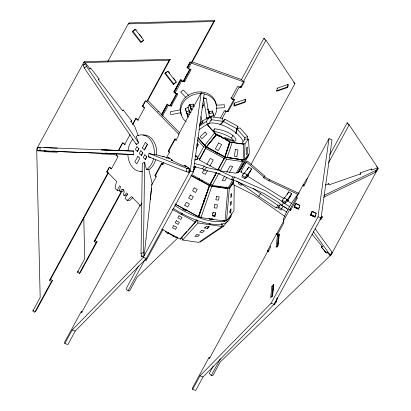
<?xml version="1.0" encoding="UTF-8"?>
<svg xmlns="http://www.w3.org/2000/svg" width="411" height="411" viewBox="0 0 411 411"><rect width="100%" height="100%" fill="white"/><g stroke="black" fill="none" stroke-linecap="round" stroke-linejoin="round"><path stroke-width="0.62" d="M234.208 184.996L233.926 210.977L226.564 220.835L224.899 220.625M146.033 238.478L144.189 255.668L141.826 256.834L141.045 253.608L142.288 163.362L144.646 162.196L146.45 169.615L148.849 169.692A18.269 13.234 -87.6 0 0 155.677 159.843M144.189 255.668L143.408 252.441L144.646 162.196M243.214 159.925L243.518 144.148L230.006 142.021L225.007 157.105L243.214 159.925L234.28 158.476M220.671 187.827L220.702 186.568M234.065 104.954L234.111 103.171M245.146 99.323L245.09 101.707L234.049 105.55M287.828 84.466L287.767 86.849L276.731 90.692M242.839 159.56L244.509 159.663L244.966 143.855L248.444 139.201L245.105 139L241.632 143.65L244.966 143.855M37.468 150.734L37.607 147.302L40.093 147.4L39.954 150.827L37.468 150.734L133.59 154.515L133.724 151.089L37.607 147.302M233.381 179.689L233.176 184.585L253.212 194.567L257.928 197.486L284.967 216.479M230.807 212.138L230.972 208.901L230.17 209.975L230.006 213.211L230.807 212.138L229.698 211.999M142.925 134.988A18.269 13.234 -87.6 0 1 156.714 153.113L156.606 154.865L154.243 154.767L154.351 153.015A18.269 13.234 -87.6 0 0 137.289 135.774L136.164 136.39L138.635 142.874L136.421 144.533L84.291 67.979L83.15 64.974L85.704 63.33L89.917 68.75L90.697 68.098M226.564 220.835L229.333 188.402L233.489 182.844M225.048 221.139L227.879 188.695L225.788 188.033L209.718 185.654L198.852 216.916L200.943 217.578L225.048 221.139L222.957 220.476M146.059 238.452L151.52 188.089M150.282 199.566L152.06 183.126L148.731 169.373M271.779 296.788L272.883 286.585L273.541 284.802L272.293 296.285M277.168 247.057L278.345 236.217L278.997 234.434L277.754 245.917M141.826 256.834L141.965 255.56M271.897 286.246L270.649 297.723L272.585 295.828L273.834 284.35L271.897 286.246L272.909 286.606M277.374 235.868L276.125 247.345L278.077 245.439L279.316 233.967L277.374 235.868L278.386 236.233M64.856 343.488L72.192 330.002L143.28 257.353L190.252 170.971L201.195 92.768L204.226 93.857L193.283 172.06L146.311 258.442L75.223 331.091L67.892 344.577L64.856 343.488L64.501 342.358L81.188 311.677L82.2 312.036M192.656 389.361L199.987 375.875L271.075 303.226L318.047 216.844L328.99 138.641L332.026 139.73L321.083 217.933L274.111 304.315L203.024 376.964L195.693 390.45L192.656 389.361L192.302 388.231L208.988 357.549L210 357.914M128.011 150.868L128.35 148.664A18.269 13.234 -87.6 0 1 132.887 139.103M188.557 168.068L187.483 167.945L189.605 168.972L189.081 172.348L186.306 171.7L148.463 156.776L148.988 153.401L154.243 154.767M186.306 171.7L186.83 168.33L148.988 153.401M188.736 172.332L189.26 168.957L189.605 168.972M360.139 174.675L360.498 172.81L371.539 168.967L371.297 170.211M235.714 133.467L236.685 128.679L237.943 126.341L224.863 119.241L223.111 120.952M237.219 129.933L237.943 126.341M213.124 212.477L212.405 215.821L215.03 216.207L215.749 212.862L213.124 212.477L212.682 213.525M236.032 133.318L237.029 128.941L239.973 127.878L247.617 136.524L247.812 139.606M277.358 297.816L276.752 300.307L275.026 302.635L274.373 304.417L276.1 302.09L277.004 298.355M238.616 182.258L238.293 183.573L241.19 185.361L241.509 184.046L236.531 180.984M244.473 173.221L248.732 167.092L251.624 168.88L246.657 176.031L246.975 174.716L244.083 172.928L242.264 175.543L241.945 176.858L244.838 178.651L248.634 175.348M243.764 174.243L244.083 172.928M244.838 178.651L245.162 177.336L246.975 174.716M282.85 205.87L280.441 204.38L278.622 207L278.304 208.315L281.196 210.103L281.514 208.788L283.333 206.168L286.955 208.408M284.124 198.472L288.738 191.829L291.63 193.622L286.662 200.774L286.986 199.458L284.088 197.67L282.275 200.285L281.951 201.601L284.844 203.388L288.337 200.352L287.618 200.948L291.769 203.527M284.844 203.388L285.167 202.073L286.986 199.458M153.586 158.672L153.313 159.745A18.269 13.234 -87.6 0 1 146.486 169.594L146.45 169.615M224.843 157.038L229.739 141.595L216.659 134.5L206.373 147.015L224.843 157.038L229.739 141.595M209.625 117.243L209.918 116.323M227.139 157.547L232.138 142.463L243.518 144.148M200.943 217.578L211.809 186.322L227.879 188.695M175.06 204.082L198.395 216.741L209.405 185.448L190.93 175.425M198.395 216.741L209.405 185.448M230.032 211.495L230.972 208.901M276.1 302.09L276.752 300.307M171.546 160.624L171.952 159.535L167.703 157.475L169.728 158.199M187.976 168.582L188.382 167.493L184.133 165.433L186.661 166.342M294.071 207.175L295.499 203.347L299.747 205.408L298.324 209.235L294.071 207.175L297.107 208.264L294.399 206.512L296.218 203.604L299.938 205.408M311.934 211.305L316.182 213.366L314.754 217.193L310.505 215.133L311.934 211.305L312.941 211.67M215.749 212.862L214.424 216.016L212.323 215.703M323.57 197.249L375.274 172.43L376.188 170.308L377.791 168.289L377.37 168.027L371.852 169.954L371.123 168.942M377.791 168.289L376.877 170.411L375.274 172.43M210.088 165.787L199.345 159.956L199.972 158.79M206.271 147.205L205.644 148.371L224.113 158.394L224.74 157.223L206.271 147.205L199.345 159.956M183.034 208.408L182.88 208.69L185.9 210.324M186.27 209.631L185.715 210.658L182.7 209.024M191.999 174.803L209.908 184.524L210.535 183.352M210.093 165.777L217.815 169.979L218.441 168.808M220.532 124.564L223.605 121.579L224.863 119.241M181.03 214.208L181.626 213.104M181.842 214.645L182.438 213.545M161.729 229.133L180.198 239.156L180.794 238.051M180.198 239.156L195.508 222.063L196.699 219.859L195.852 220.805M144.564 107.713L142.406 106.377L145.432 100.813L146.686 101.589L147.744 100.669L170.241 59.297L84.728 61.681L83.669 62.606L36.697 148.982L40.175 297.451L32.844 310.937L34.776 312.129L35.834 311.209L52.516 280.528L50.589 279.336L49.531 280.256L51.457 281.448L52.516 280.528M84.116 62.806L84.728 61.681M107.8 61.434L128.237 23.853L129.295 22.934L214.809 20.55L192.312 61.922L191.254 62.842L190 62.066L186.974 67.63L189.677 69.3L183.049 81.481L180.352 79.811L173.725 91.992L176.427 93.662L169.8 105.843L167.102 104.173L161.379 114.695M128.684 24.059L129.295 22.934M49.531 280.256L108.016 172.697L106.762 171.921L109.285 167.287L111.443 168.623M117.531 156.108L115.907 155.106L116.811 153.442M118.317 150.673L122.535 142.925L125.232 144.595M132.774 124.096L135.784 118.558L138.481 120.228M116.775 153.765L116.174 154.875L118.019 156.75L111.391 168.931L109.547 167.056L107.03 171.69L116.529 181.349L115.054 188.187L117.202 190.365L119.565 190.463M118.584 150.447L122.797 142.694L124.625 144.554L130.046 134.582M132.732 124.42L136.046 118.327M145.391 101.142L142.674 106.146L144.497 108.006L137.875 120.187L136.411 118.702M146.686 101.589L169.183 60.217L170.241 59.297M50.589 279.336L108.463 172.903M34.776 312.129L51.457 281.448M136.925 146.696L135.358 149.476L137.387 151.489L138.897 148.705L136.868 146.696M137.331 151.484L138.846 148.705M117.202 190.365L119.663 185.839L120.5 186.686L119.329 190.709L120.104 191.495L122.468 191.593L123.906 190.036M140.875 150.714L139.308 153.493L141.338 155.507L142.853 152.722L140.819 150.714M142.386 147.934L145.396 142.36L147.385 144.384L144.364 149.948L142.37 147.924M161.569 115.111L167.596 104.04M180.845 79.672L174.521 91.304L175.05 92.994L177.855 94.001L171.233 106.182L168.423 105.175L162.402 116.251M190.488 61.933L187.77 66.936L188.3 68.632L191.105 69.639L184.482 81.82L181.672 80.813L181.323 79.683M161.836 114.885L167.56 104.363M180.506 80.551L174.783 91.072L173.725 91.992M190.452 62.261L188.033 66.705L186.974 67.63M97.083 241.776L96.025 242.701L94.098 241.504L95.157 240.584L97.083 241.776L80.402 272.462L79.344 273.382L77.412 272.19L84.743 258.704L83.782 217.748M94.098 241.504L121.353 191.387M191.254 62.842L213.746 21.47L214.809 20.55M175.05 92.994L181.672 80.813M188.3 68.632L191.321 63.068L243.512 81.804L240.486 87.363L237.681 86.356L231.059 98.537L233.864 99.544L227.242 111.73L224.432 110.718L220.517 117.921M141.286 155.502L142.797 152.722M95.157 240.584L121.795 191.593M171.603 102.832L172.209 101.723M185.155 77.91L185.757 76.806M186.358 75.696L186.964 74.591M79.344 273.382L96.025 242.701M177.182 93.297L170.858 104.923L169.8 105.843M190.129 69.485L184.107 80.561L183.049 81.481M144.826 154.736L143.259 157.511L145.294 159.525L146.804 156.745L144.775 154.731M145.237 159.525L146.748 156.74M190.91 104.969L189.45 104.445L187.94 107.225L189.219 111.304L190.714 112.753M189.219 111.304L190.73 108.519L189.45 104.445M156.421 176.879L154.957 175.394L161.585 163.208L163.044 164.698M169.671 152.517L168.207 151.027L174.834 138.846L176.293 140.331M175.41 138.851L168.782 151.037L169.275 152.615L166.265 158.153M201.195 92.768L178.698 134.14L178.924 134.87L175.903 140.434L175.574 139.38M141.939 202.89L140.259 205.978L140.028 205.243L81.542 312.802L81.188 311.677M151.51 185.284L156.031 176.977L155.533 175.399L162.16 163.218L162.653 164.796L163.855 162.581M202.073 107.846L203.507 105.206L202.977 103.51M209.862 117.382L210.468 116.272M138.486 265.974L126.049 288.851L128.026 290.86L129.604 290.921L136.935 277.44L177.932 237.789M206.137 147.102L203.609 146.83L197.311 158.415L199.838 158.687L206.137 147.102L197.835 137.711M251.003 164.462L294.923 83.69L265.938 40.206L263.96 38.192L241.463 79.564L243.44 81.578L244.463 81.619L241.442 87.178L239.238 87.086L232.611 99.272L231.028 97.664M213.597 131.017L214.794 128.818C221.853 129.696 229.944 131.946 234.881 137.428A6.484 2.507 28.5 0 1 235.714 140.084L234.835 141.173L231.362 140.834L221.324 137.253M193.386 170.262L195.477 166.419M128.026 290.86L144.713 260.173L146.285 260.24L163.131 229.266M193.453 170.431L195.585 166.512M192.959 171.7L195.718 166.609M222.074 118.651L225.988 111.453L228.192 111.545L234.815 99.359L232.611 99.272M243.44 81.578L265.938 40.206M193.977 166.537L202.633 168.849L204.144 166.07L206.312 167.436L217.45 169.933L220.645 171.084L232.847 176.966L234.599 177.002L265.516 190.755L282.1 201.349M165.279 231.537L167.801 233.499L168.402 232.39M199.207 178.559L198.605 179.653L199.201 178.605M184.714 205.32L186.353 202.304L189.368 203.943L187.729 206.959L184.703 205.341M204.175 169.476L202.361 172.81L205.377 174.449L207.493 170.56M206.897 164.472L210.221 158.358L213.237 159.997L209.913 166.111M202.633 168.849L204.796 170.221L206.312 167.436M201.626 181.292L202.222 180.193M216.715 153.55L217.311 152.455M201.631 181.328L202.217 180.244M176.221 237.553L173.185 236.464L173.791 235.354M234.111 141.214A6.484 2.507 28.5 0 0 233.381 140.182L231.516 138.106L233.011 135.358M209.908 184.524L216.32 172.712M217.815 169.979L224.74 157.223M216.484 172.774L210.699 183.419L212.312 185.392L228.382 187.765L232.955 179.366M224.904 157.29L218.606 168.875L220.219 170.853L236.294 173.226L242.593 161.641L240.98 159.663L224.904 157.29L226.523 159.263L242.593 161.641M216.232 173.421L209.964 184.95L210.751 185.906M212.312 185.392L218.709 173.632L219.931 173.812M220.219 170.853L226.523 159.263M224.653 176.057L222.233 180.506L224.858 180.891L226.893 177.151M226.769 172.168L230.093 166.049L232.718 166.44L229.395 172.553M204.796 170.221L215.934 172.712L219.135 173.863L231.336 179.746L232.847 176.966M231.336 179.746L233.083 179.782L234.599 177.002M228.845 186.907L229.836 187.473L233.797 180.193M236.757 172.363L237.748 172.933L244.047 161.348L248.953 154.777L247.961 154.207M238.719 172.173L243.754 163.316L239.217 171.654M248.953 154.777L242.654 166.363L237.748 172.933M243.749 173.827L240.836 172.029L246.287 162.006L247.345 161.086L264.884 176.149L263.461 177.737L268.748 180.67L298.011 194.372M247.294 169.733L248.732 167.092M246.24 177.922L246.744 176.992M247.011 177.321L251.624 168.88M263.461 177.737L264.884 176.149M287.299 194.47L288.738 191.829M288.373 209.553L281.936 205.572L283.446 202.793L282.434 201.709M287.633 200.969L291.63 193.622M268.404 251.475L267.438 250.88L269.96 246.246M277.548 234.66L276.582 234.065L283.21 221.878L283.862 221.313M290.798 210.293L289.832 209.697L296.459 197.516L297.112 196.951M304.048 185.931L303.082 185.335L306.108 179.771L307.541 178.523M328.99 138.641L306.493 180.013L306.724 180.748L303.698 186.306L303.205 184.729L296.583 196.91L297.076 198.487L290.449 210.668L289.955 209.091L283.333 221.272L283.826 222.854L277.204 235.035L276.706 233.458L270.084 245.639L270.577 247.217L268.059 251.851L267.828 251.121L209.338 358.675L208.988 357.549M213.222 366.216L209.281 373.471L211.254 375.479L212.831 375.546L220.168 362.06L331.184 254.692L378.156 168.315L349.17 124.826L347.192 122.817L329.863 154.685M211.254 375.479L220.358 358.746M328.497 162.843L349.17 124.826M144.364 149.948L147.385 144.384M196.145 148.664L198.261 144.77L197.075 143.562M206.373 147.015L216.659 134.5M299.557 207.118L298.648 208.572L294.399 206.512M310.505 215.133L313.542 216.222L310.829 214.47L312.648 211.562L316.367 213.366M315.987 215.076L315.078 216.53L310.829 214.47M320.821 217.856L321.731 216.402L322.465 217.013L320.647 219.921L319.912 219.31M320.333 219.572L322.152 216.664M321.217 246.965L325.116 251.568L327.721 252.837L330.254 255.832L330.228 255.026L332.078 252.21L315.175 228.881M330.254 255.832L332.098 253.017L332.078 252.21M204.673 228.013L206.712 226.281L209.338 226.672L207.298 228.398L204.673 228.013L205.392 226.98M207.298 228.398L208.731 226.338M241.509 184.046L258.735 196.304L260.553 193.684L277.893 205.279L280.281 205.038M258.735 196.304L276.074 207.899L277.893 205.279M279.187 206.61L278.463 207.658L276.074 207.899M206.158 121.641L209.636 116.986L211.557 119.791L208.079 124.446L206.158 121.641L199.314 126.079M244.509 159.663L249.415 153.092L248.444 139.201M226.759 186.974L226.004 187.986L229.333 188.402M229.836 187.473L233.612 182.422M200.131 242.105L223.635 226.225L227.365 221.231M229.544 218.313L230.997 216.366M206.99 124.317L216.16 134.505L206.24 146.917L204.714 145.376L214.634 132.964L206.99 124.317L199.145 129.629M214.794 128.818L213.92 129.907A6.484 2.507 28.5 0 0 214.748 132.558L217.589 135.311M186.887 231.398L181.749 237.085L182.607 240.024L198.677 242.398L222.12 226.528L221.267 223.589M188.171 229.975L197.157 220.029L198.01 222.968L182.607 240.024M120.104 191.495L121.903 189.548L123.084 189.599M121.903 189.548L123.567 189.81L124.23 191.911L123.382 194.829L124.158 195.615L126.639 192.929L127.472 193.781L125.011 198.308L127.158 200.491L129.522 200.589L133.01 197.47M127.759 194.372L126.521 195.713L124.158 195.615M219.798 124.877L223.183 121.425L222.464 118.378L211.084 116.693L210.006 117.299M322.25 246.138L321.366 246.965L326.437 252.95L327.32 252.123M127.158 200.491L131.52 196.592L140.588 205.808M132.275 31.657L135.24 29.397L143.67 40.232L140.701 42.487L132.275 31.657L132.979 31.041M44.28 150.518L44.337 151.685L45.395 150.765M164.857 73.533L167.827 71.278L176.252 82.108L173.283 84.363L164.857 73.533L165.561 72.922M142.406 106.377L143.11 105.761M173.283 84.363L173.992 83.752M102.627 153.005L101.568 153.925L114.607 154.444L114.551 153.272M115.907 155.106L116.616 154.49M106.762 171.921L107.821 171.002M32.844 310.937L33.548 310.326M77.412 272.19L78.47 271.27M240.836 172.029L241.54 171.413M249.898 172.05L250.597 171.444M268.748 180.67L269.806 179.751L299.069 193.453M289.899 196.797L290.957 195.877M303.082 185.335L304.063 184.482M289.832 209.697L290.813 208.85M276.582 234.065L277.245 233.489M267.438 250.88L268.368 250.073M99.128 78.927L98.342 79.58L122.499 110.626L123.285 109.973M131.71 120.803L130.929 121.456L134.613 126.192L138.23 135.697M135.049 29.52L132.83 31.231L141.256 42.061L143.475 40.355M167.631 71.401L165.412 73.107L173.843 83.942L176.504 81.892M89.685 68.899L90.672 68.149L99.102 78.979L98.111 79.729M122.267 110.775L123.259 110.025L131.684 120.855L130.698 121.61M84.378 64.327L85.704 63.33M84.291 67.979L86.5 66.32L85.36 63.32M199.849 123.922L203.121 121.928L202.32 123.002L199.592 124.661M200.136 122.344L209.636 116.986M210.437 120.423L211.557 119.791M141.045 253.608L143.408 252.441M323.909 195.405L376.188 170.308M189.897 105.242L191.505 109.67L189.897 105.242L193.113 104.045L193.971 106.233M187.324 114.69L187.853 116.38L185.191 108.586L188.408 107.394M190.427 106.932L193.643 105.735L193.113 104.045M202.335 105.642L203.507 105.206M189.461 110.759L186.245 111.951L187.108 114.14M186.774 113.647L189.99 112.45L190.961 112.799M189.461 114.217L187.313 115.013L188.11 117.156M212.174 110.888L212.703 112.578L209.487 113.775L208.958 112.085L212.174 110.888L213.782 115.316L210.566 116.508L209.107 115.989M237.029 128.941L244.673 137.582L247.617 136.524M325.373 185.042L328.862 183.825M167.801 233.499L168.957 233.222M180.881 238.195L182.063 237.912M195.77 156.319L197.003 156.046L197.331 159.432L194.86 159.982M193.489 167.21L195.985 166.712M180.11 109.835L170.375 111.761L170.832 114.674L181.179 112.629M196.391 145.037L198.261 144.77M216.16 105.226L224.396 104.738L224.324 107.718L216.088 108.206M128.237 23.853L213.746 21.47M83.669 62.606L169.183 60.217M133.724 151.089L101.358 149.825L114.402 150.354M157.726 111.556L158.97 111.607M44.131 147.611L57.175 148.13M52.228 151.037L55.953 151.181M105.108 153.103L107.595 153.2M39.954 150.827L133.59 154.515M44.337 151.685L57.381 152.204M83.15 64.974L83.49 64.989M163.162 110.806L164.415 110.857M168.207 151.027L169.389 151.078M195.23 155.975L197.003 156.046M162.509 156.396L164.282 156.468M194.968 159.334L197.331 159.432M154.957 175.394L156.139 175.44M170.02 158.307L166.799 157.927L164.939 157.028L155.841 154.664M172.661 160.177L171.048 159.987L183.229 165.885L185.916 166.203M176.031 236.952L177.162 237.111M223.183 121.425L211.804 119.74L211.084 116.693M225.007 157.105L233.042 158.292M198.852 216.916L201.354 217.285M212.425 219.695L209.8 219.31L209.009 218.344M198.01 222.968L222.12 226.528M214.403 131.469C220.368 132.753 226.41 134.7 231.516 138.106M230.006 142.021L232.138 142.463M148.463 156.776L150.796 157.382M186.83 168.33L189.26 168.957M194.254 163.424L204.144 166.07M209.718 185.654L211.809 186.322M212.939 215.544L215.03 216.207M211.973 218.94L213.54 219.438M211.269 218.837L212.836 219.335M191.994 61.809L241.781 79.683M209.425 117.351L206.322 98.851L203.275 97.726L207 119.123M203.291 97.761L206.322 98.851M208.516 111.289L209.492 111.638M206.594 117.495L208.618 118.219M215.749 134.248L221.534 136.324L221.883 137.449M225.675 139.308L227.411 139.935M203.173 151.536L204.277 151.931M223.307 158.764L224.411 159.16M190.252 170.971L193.283 172.06M318.047 216.844L321.083 217.933M203.491 200.768L204.699 201.205M143.28 257.353L146.311 258.442M271.075 303.226L274.111 304.315M72.192 330.002L75.223 331.091M199.987 375.875L203.024 376.964M233.083 179.782L264.006 193.535L278.843 202.71L281.936 205.572M298.699 209.035L295.247 207.365L295.56 207.719M310.773 214.881L315.134 216.993M321.608 246.343L322.645 246.852L312.011 234.296M218.077 135.656L220.198 136.745M223.605 121.579L236.685 128.679M216.505 134.767L219.233 136.246M221.955 137.726L223.045 138.317M225.773 139.797L229.04 141.569M206.528 146.753L224.997 156.771M191.444 175.8L209.358 185.52M175.107 204.01L198.441 216.674M172.214 209.42L195.508 222.063M168.428 233.35L172.995 235.863M264.52 176.817L269.806 179.751M241.072 159.643L244.047 161.348M296.459 197.516L297.42 198.112M247.612 176.211L283.775 198.58M242.264 175.543L245.162 177.336M282.275 200.285L285.167 202.073M283.446 202.793L289.889 206.774M278.622 207L286.688 211.984M253.243 188.485L260.553 193.684M244.191 162.155L245.686 163.331M246.287 162.006L263.826 177.069M190.73 108.519L192.225 109.973M214.634 132.964L216.16 134.505M293.742 82.483L294.923 83.69M376.574 166.707L378.156 168.315M240.651 86.377L241.442 87.178M227.401 110.739L228.192 111.545M225.197 110.646L225.988 111.453M324.854 251.342L326.437 252.95M148.058 100.685L179.812 132.969M146.141 101.039L178.79 134.233M145.104 259.033L146.285 260.24M188.557 95.403L183.321 89.994L180.66 92.043L185.89 97.453M198.349 137.998L206.24 146.917M198.071 137.865L204.714 145.376M197.383 139.786L203.609 146.83M212.22 218.888L212.605 219.361L209.98 218.976L209.595 218.498M135.491 29.181L136.257 30.167M139.324 34.103L140.475 35.582M141.24 36.564L142.006 37.55M168.459 71.55L169.609 73.03M173.437 77.951L175.353 80.412M221.889 223.98L223.635 226.225M313.326 231.696L330.228 255.026M360.082 172.79L360.812 173.796L329.175 184.811L328.081 183.301M86.5 66.32L138.635 142.874M347.192 122.817L348.605 124.939M263.96 38.192L264.669 39.256M212.703 112.578L213.782 115.316M207.827 109.208L208.958 112.085M207.678 109.172L209.487 113.775M193.643 105.735L194.074 106.829M185.191 108.586L186.753 112.563M135.974 143.352L136.421 144.533M233.016 141.446L232.662 140.315L224.565 137.413L225.1 139.103M200.809 116.662L202.325 121.512M183.948 80.13L184.482 81.82M189.641 111.319L189.99 112.45M170.704 104.492L171.233 106.182M172.841 235.359L173.185 236.464M209.882 223.594L210.227 224.771M209.178 223.492L209.523 224.668M244.673 137.582L244.797 139.437M127.898 154.295L127.934 155.492A18.269 13.234 -87.6 0 0 141.651 171.33M142.35 171.438A18.269 13.234 -87.6 0 1 140.706 171.161M283.708 221.005A18.269 2.404 -58.3 0 1 287.438 210.355A18.269 2.404 -58.3 0 1 298.982 192.877M204.2 93.955A18.269 15.644 -17.4 0 1 213.72 117.12M186.044 121.723A18.269 15.644 -17.4 0 1 182.597 103.629A18.269 15.644 -17.4 0 1 201.441 93.605M181.457 115.003A18.269 15.644 -17.4 0 1 193.874 92.742A18.269 15.644 -17.4 0 1 216.155 104.79M229.513 218.765A44.229 17.108 28.5 0 1 173.319 208.336M231.444 213.787A44.229 17.108 28.5 0 1 174.834 205.557M229.276 145.561A20.55 7.948 28.5 0 1 228.141 145.175M208.202 123.803A20.55 7.948 28.5 0 1 227.288 127.312A20.55 7.948 28.5 0 1 242.978 141.446M230.556 202.217L230.396 205.449L231.198 204.375L231.357 201.143L230.556 202.217M230.946 194.454L230.787 197.686L231.588 196.617L231.747 193.381L230.946 194.454M235.416 149.527L234.255 156.288L236.875 156.678L238.041 149.912L235.416 149.527M234.589 103.048L233.987 106.156L245.028 102.313L245.629 99.205L234.589 103.048M277.271 88.185L276.665 91.293L287.705 87.451L288.306 84.342L277.271 88.185M214.85 204.447L214.131 207.791L216.756 208.177L217.476 204.832L214.85 204.447M216.576 196.417L215.857 199.761L218.482 200.152L219.202 196.807L216.576 196.417M137.855 156.272L134.829 161.836L136.806 163.845L139.827 158.281L137.855 156.272M190.278 195.066L188.644 198.081L191.66 199.72L193.293 196.705L190.278 195.066M194.208 187.832L192.569 190.848L195.585 192.482L197.223 189.466L194.208 187.832M218.601 142.93L215.338 148.941L218.354 150.575L221.616 144.569L218.601 142.93M173.637 225.665L172.512 227.725L175.528 229.359L176.653 227.304L173.637 225.665M176.329 220.722L175.209 222.783L178.225 224.421L179.345 222.361L176.329 220.722M179.026 215.785L177.901 217.845L180.917 219.479L182.042 217.424L179.026 215.785M247.211 147.164L246.41 148.237L246.523 154.747L247.324 153.673L247.211 147.164M205.151 132.065L200.116 136.724L201.878 138.718L206.913 134.058L205.151 132.065M196.92 234.583L194.881 236.31L197.506 236.7L199.546 234.969L196.92 234.583M201.816 230.432L199.777 232.164L202.402 232.549L204.442 230.818L201.816 230.432"/></g></svg>
